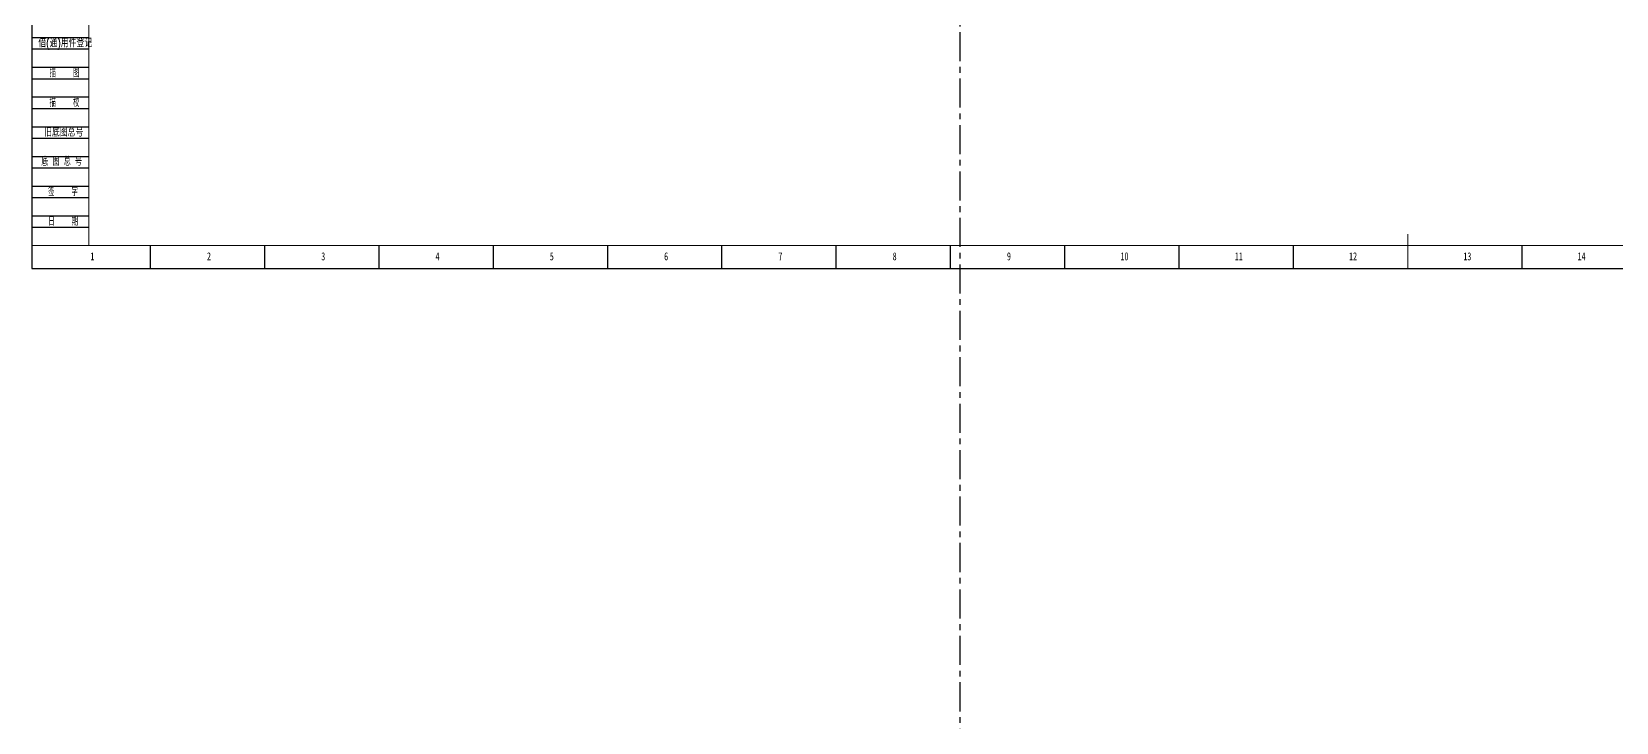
# Model space of a CAD drawing. Header units: millimetres. Extents: x 0 to 1189, y -8769 to 9701.
# Drawn here: x 0 to 693, y -199 to 104 of the extents above; entities that cross this region are included whole.
import ezdxf

# ---------------------------------------------------------------- set-up
doc = ezdxf.new("R2010")
doc.units = ezdxf.units.MM
doc.linetypes.add('CENTERX2', pattern=[20.32, 12.7, -2.54, 2.54, -2.54])
for name, color, linetype in [('10', 7, 'Continuous'), ('5', 7, 'Continuous'), ('9', 7, 'Continuous')]:
    doc.layers.add(name, color=color, linetype=linetype)
doc.styles.add('SLDTEXTSTYLE0', font='TXT', dxfattribs={"width": 0.7, "bigfont": 'bigfont'})
doc.styles.add('SLDTEXTSTYLE2', font='TXT', dxfattribs={"width": 0.614286, "bigfont": 'bigfont'})
doc.styles.add('SLDTEXTSTYLE4', font='TXT', dxfattribs={"width": 0.566667, "bigfont": 'bigfont'})
doc.styles.add('SLDTEXTSTYLE5', font='TXT', dxfattribs={"width": 0.7})

msp = doc.modelspace()

# ---------------------------------------------------------------- linework, layer by layer
at = {"color": 7, "linetype": 'CENTERX2'}
msp.add_line((406.21, -8768.86), (406.21, 9701.094), dxfattribs=at)
at = {"layer": '5', "color": 7}
for p, q in [((0, 841), (0, 0)), ((0, 101), (25, 101)), ((0, 96), (25, 96)), ((0, 88), (25, 88)), ((0, 83), (25, 83)), ((0, 75), (25, 75)), ((0, 70), (25, 70)), ((0, 62), (25, 62)), ((0, 57), (25, 57)), ((0, 49), (25, 49)), ((0, 44), (25, 44)), ((0, 36), (25, 36)), ((0, 31), (25, 31)), ((0, 23), (25, 23)), ((0, 18), (25, 18)), ((0, 0), (1189, 0))]:
    msp.add_line(p, q, dxfattribs=at)
at = {"layer": '5', "color": 7, "lineweight": 15}
for p, q in [((25, 831.05), (25, 10)), ((0, 10), (1179, 10))]:
    msp.add_line(p, q, dxfattribs=at)
at = {"layer": '5', "lineweight": 15}
msp.add_line((602, 0), (602, 15), dxfattribs=at)
at = {"layer": '5'}
for p, q in [((52, 0), (52, 10)), ((102, 0), (102, 10)), ((152, 0), (152, 10)), ((202, 0), (202, 10)), ((252, 0), (252, 10)), ((302, 0), (302, 10)), ((352, 0), (352, 10)), ((402, 0), (402, 10)), ((452, 0), (452, 10)), ((502, 0), (502, 10)), ((552, 0), (552, 10)), ((652, 0), (652, 10))]:
    msp.add_line(p, q, dxfattribs=at)

# ---------------------------------------------------------------- texts
at = {"layer": '10', "char_height": 3.5, "attachment_point": 2, "style": 'SLDTEXTSTYLE5'}
for s, insert in [('2', (77.544, 7.02)), ('3', (127.544, 7.02)), ('6', (277.547, 7.02)), ('8', (377.547, 7.02)), ('9', (427.547, 7.02)), ('10', (478.089, 7.02)), ('12', (578.089, 7.02)), ('13', (628.089, 7.02)), ('1', (26.544, 7.02)), ('4', (177.544, 7.02)), ('5', (227.544, 7.02)), ('7', (327.547, 7.02)), ('11', (528.089, 7.02)), ('14', (678.089, 7.02))]:
    msp.add_mtext(s, dxfattribs=dict(at, insert=insert))
at = {"layer": '9', "color": 7, "char_height": 3.5}
for s, insert, attachment_point, style in [('\\M+18ED8(\\M+192CA)\\M+19770\\M+18C8F\\M+1936F记', (2.933, 100.276), 1, 'SLDTEXTSTYLE0'), ('\\M+19560    图', (14.352, 87.176), 2, 'SLDTEXTSTYLE4'), ('\\M+19560    \\M+18D5A', (14.319, 74.137), 2, 'SLDTEXTSTYLE4'), ('\\M+18B8C\\M+192EA图总\\M+18D86', (5.459, 61.201), 1, 'SLDTEXTSTYLE0'), ('\\M+192EA 图 总 \\M+18D86', (4.212, 48.433), 1, 'SLDTEXTSTYLE2'), ('签    \\M+18E9A', (13.706, 35.193), 2, 'SLDTEXTSTYLE4'), ('\\M+193FA    \\M+18AFA', (13.783, 22.233), 2, 'SLDTEXTSTYLE4')]:
    msp.add_mtext(s, dxfattribs=dict(at, insert=insert, attachment_point=attachment_point, style=style))

doc.saveas('drawing.dxf')
